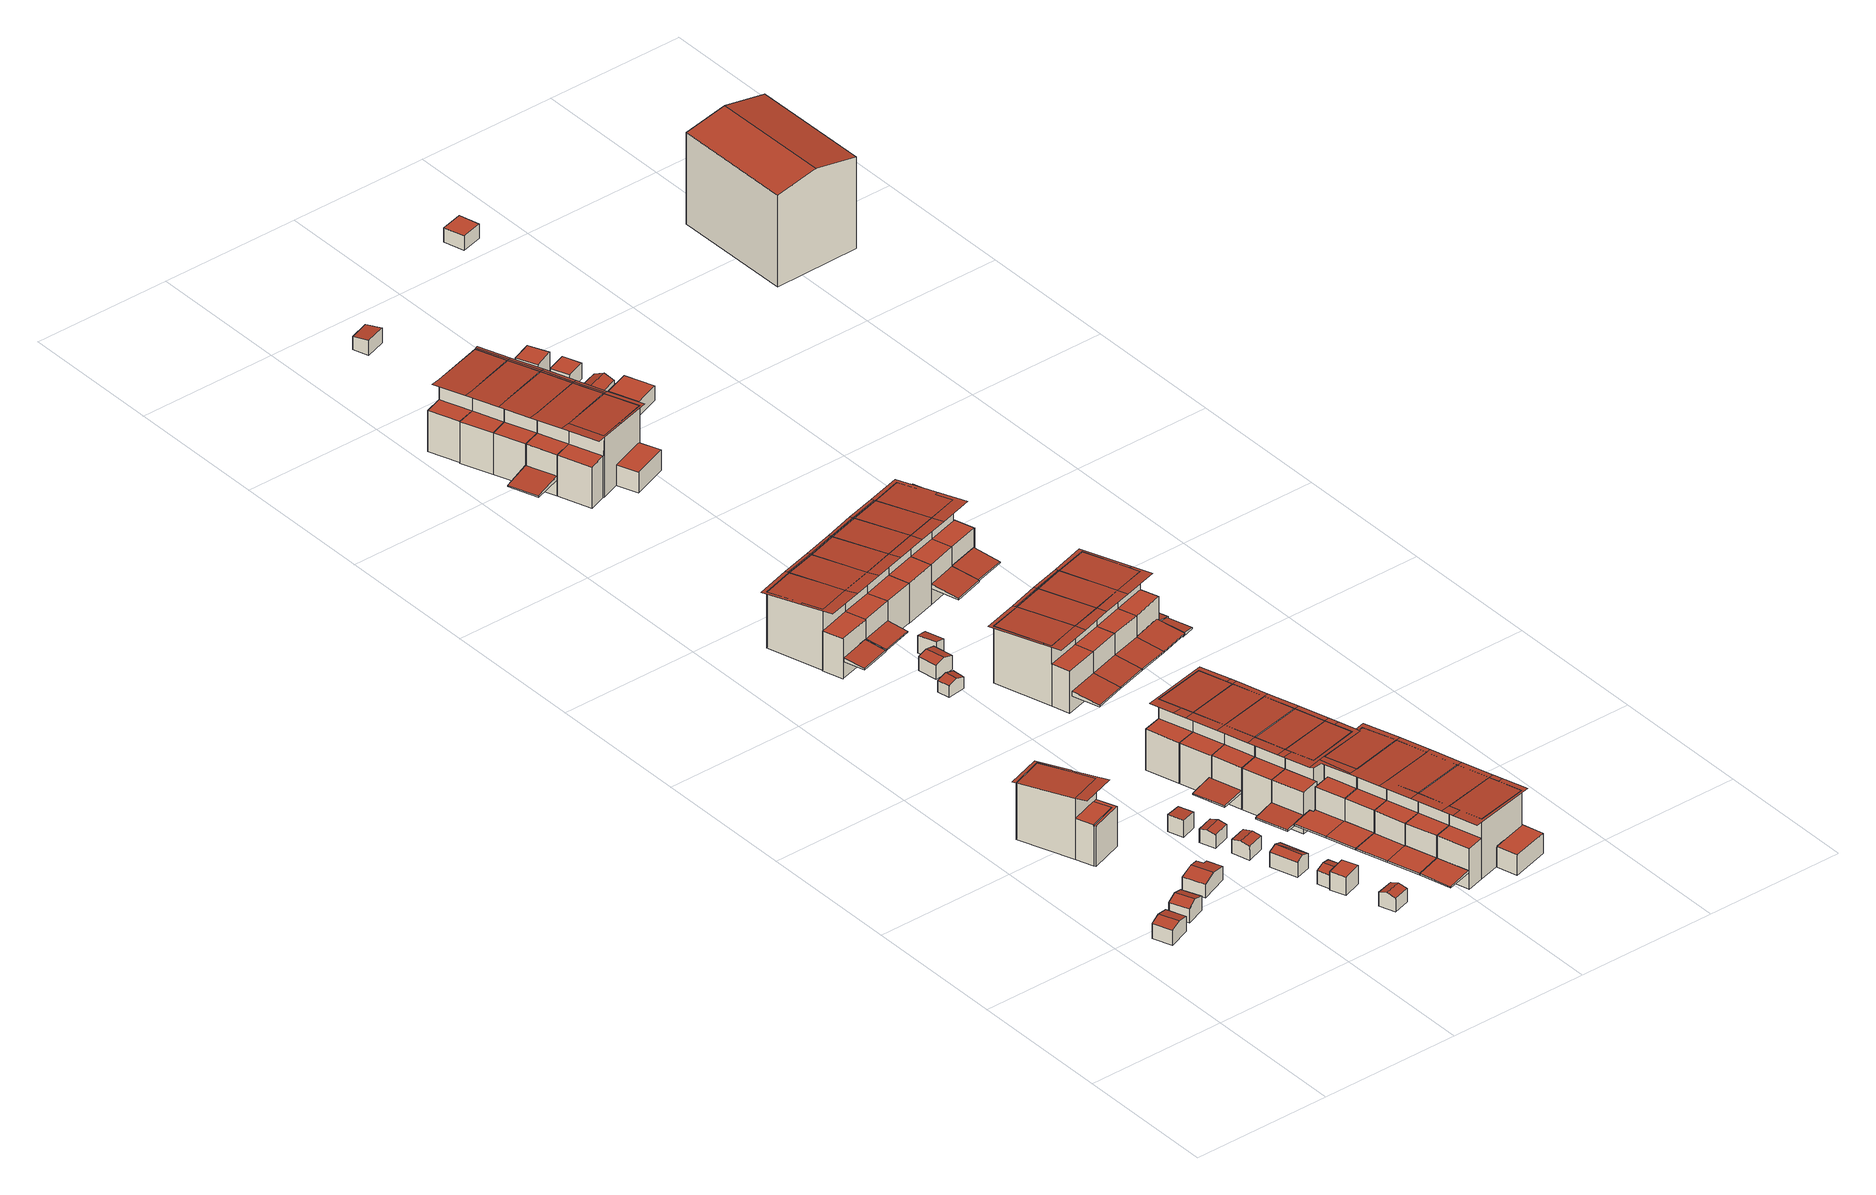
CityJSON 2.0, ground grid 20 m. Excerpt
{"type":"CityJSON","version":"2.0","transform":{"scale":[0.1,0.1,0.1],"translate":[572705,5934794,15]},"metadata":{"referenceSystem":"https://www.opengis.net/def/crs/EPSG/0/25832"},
"CityObjects":{
"building1":{"type":"Building","attributes":{"Grundfläche 2D":"9.859661","Grundhöhe NN":"15.717"},"geometry":[{"type":"Solid","lod":"3","boundaries":[[[[0,1,2,3]],[[4,0,3,5]],[[5,3,2,6,7]],[[4,5,7,8]],[[1,0,4,8,9]],[[2,1,9,6]],[[8,7,6,9]]]],"semantics":{"surfaces":[{"type":"RoofSurface"},{"type":"WallSurface"},{"type":"GroundSurface"}],"values":[[0,0,1,1,1,1,2]]}}]},
"building2":{"type":"Building","attributes":{"Grundfläche 2D":"8.817417","Grundhöhe NN":"15.730"},"geometry":[{"type":"Solid","lod":"3","boundaries":[[[[10,11,12,13]],[[14,10,13,15]],[[15,13,12,16,17]],[[14,15,17,18]],[[11,10,14,18,19]],[[12,11,19,16]],[[17,16,19,18]]]],"semantics":{"surfaces":[{"type":"RoofSurface"},{"type":"WallSurface"},{"type":"GroundSurface"}],"values":[[0,0,1,1,1,1,2]]}}]},
"building3":{"type":"Building","attributes":{"Grundfläche 2D":"54.943143","Grundhöhe NN":"15.955"},"children":["building3-1"],"geometry":[{"type":"Solid","lod":"3","boundaries":[[[[20,21,22,23]],[[24,25,26,27,28,29,30,31]],[[32,33,34,35,36,37]],[[26,38,39,40]],[[26,40,41,22,27]],[[37,36,42,43,27,22,21]],[[38,43,42,39]],[[22,41,44,33,23]],[[23,33,32,20]],[[32,37,21,20]],[[34,33,44,45]],[[35,34,45,46]],[[46,42,36,35]],[[46,45,44,41,40,39,42]],[[38,26,25,24,31,30,29,28,27,43]]]],"semantics":{"surfaces":[{"type":"RoofSurface"},{"type":"WallSurface"},{"type":"GroundSurface"}],"values":[[0,0,0,1,1,1,1,1,1,1,1,1,1,2,0]]}}]},
"building3-1":{"type":"BuildingInstallation","parents":["building3"],"geometry":[{"type":"MultiSurface","lod":"3","boundaries":[[[47,48,49,50]],[[48,47,51,52]],[[49,48,52,53]],[[50,49,53,54]],[[47,50,54,51]],[[52,51,54,53]]],"semantics":{"surfaces":[{"type":"RoofSurface"},{"type":"WallSurface"},{"type":"OuterCeilingSurface"}],"values":[0,1,1,1,1,2]}}]},
"building4":{"type":"Building","attributes":{"Grundfläche 2D":"12.905431","Grundhöhe NN":"15.750"},"geometry":[{"type":"Solid","lod":"3","boundaries":[[[[55,56,57,58]],[[59,60,61,55,58,62]],[[62,58,57,63,64]],[[59,62,64,65]],[[60,59,65,66]],[[61,60,66,67]],[[56,55,61,67,68]],[[57,56,68,63]],[[66,65,64,63,68,67]]]],"semantics":{"surfaces":[{"type":"RoofSurface"},{"type":"WallSurface"},{"type":"GroundSurface"}],"values":[[0,0,1,1,1,1,1,1,2]]}}]},
"building5":{"type":"Building","attributes":{"Grundfläche 2D":"8.515030","Grundhöhe NN":"15.930"},"geometry":[{"type":"Solid","lod":"3","boundaries":[[[[69,70,71,72]],[[73,74,72,71]],[[74,75,69,72]],[[75,76,70,69]],[[76,73,71,70]],[[76,75,74,73]]]],"semantics":{"surfaces":[{"type":"RoofSurface"},{"type":"WallSurface"},{"type":"GroundSurface"}],"values":[[0,1,1,1,1,2]]}}]},
"building6":{"type":"Building","attributes":{"Grundfläche 2D":"5.292830","Grundhöhe NN":"15.845"},"geometry":[{"type":"Solid","lod":"3","boundaries":[[[[77,78,79,80]],[[81,82,80,79]],[[82,83,77,80]],[[83,84,78,77]],[[84,81,79,78]],[[84,83,82,81]]]],"semantics":{"surfaces":[{"type":"RoofSurface"},{"type":"WallSurface"},{"type":"GroundSurface"}],"values":[[0,1,1,1,1,2]]}}]},
"building7":{"type":"Building","attributes":{"Grundfläche 2D":"5.841498","Grundhöhe NN":"15.857"},"geometry":[{"type":"Solid","lod":"3","boundaries":[[[[85,86,87,88]],[[89,86,85,90]],[[88,87,91,92]],[[90,85,88,92,93]],[[89,90,93,94]],[[91,87,86,89,94]],[[93,92,91,94]]]],"semantics":{"surfaces":[{"type":"RoofSurface"},{"type":"WallSurface"},{"type":"GroundSurface"}],"values":[[0,0,1,1,1,1,2]]}}]},
"building8":{"type":"Building","attributes":{"Grundfläche 2D":"6.636100","Grundhöhe NN":"15.854"},"geometry":[{"type":"Solid","lod":"3","boundaries":[[[[95,96,97,98]],[[99,95,98,100]],[[100,98,97,101,102]],[[99,100,102,103]],[[96,95,99,103,104]],[[97,96,104,101]],[[102,101,104,103]]]],"semantics":{"surfaces":[{"type":"RoofSurface"},{"type":"WallSurface"},{"type":"GroundSurface"}],"values":[[0,0,1,1,1,1,2]]}}]},
"building9":{"type":"Building","attributes":{"Grundfläche 2D":"9.356170","Grundhöhe NN":"15.768"},"geometry":[{"type":"Solid","lod":"3","boundaries":[[[[105,106,107]],[[108,109,107,110]],[[105,107,109]],[[110,107,106,111,112]],[[108,110,112,113]],[[105,109,108,113,114]],[[106,105,114,111]],[[112,111,114,113]]]],"semantics":{"surfaces":[{"type":"RoofSurface"},{"type":"WallSurface"},{"type":"GroundSurface"}],"values":[[0,0,0,1,1,1,1,2]]}}]},
"building10":{"type":"Building","attributes":{"Grundfläche 2D":"5.028354","Grundhöhe NN":"15.738"},"geometry":[{"type":"Solid","lod":"3","boundaries":[[[[115,116,117,118]],[[119,116,115,120]],[[118,117,121,122]],[[120,115,118,122,123]],[[119,120,123,124]],[[121,117,116,119,124]],[[122,121,124,123]]]],"semantics":{"surfaces":[{"type":"RoofSurface"},{"type":"WallSurface"},{"type":"GroundSurface"}],"values":[[0,0,1,1,1,1,2]]}}]},
"building11":{"type":"Building","attributes":{"Grundfläche 2D":"6.858903","Grundhöhe NN":"15.735"},"geometry":[{"type":"Solid","lod":"3","boundaries":[[[[125,126,127,128]],[[126,125,129,130]],[[127,126,130,121]],[[131,128,127,121]],[[125,128,131,129]],[[121,130,129,131]]]],"semantics":{"surfaces":[{"type":"RoofSurface"},{"type":"WallSurface"},{"type":"GroundSurface"}],"values":[[0,1,1,1,1,2]]}}]},
"building12":{"type":"Building","attributes":{"Grundfläche 2D":"5.932123","Grundhöhe NN":"15.715"},"geometry":[{"type":"Solid","lod":"3","boundaries":[[[[132,133,134,135]],[[136,132,135,137]],[[137,135,134,138,139]],[[136,137,139,140]],[[133,132,136,140,141]],[[134,133,141,138]],[[139,138,141,140]]]],"semantics":{"surfaces":[{"type":"RoofSurface"},{"type":"WallSurface"},{"type":"GroundSurface"}],"values":[[0,0,1,1,1,1,2]]}}]},
"building13":{"type":"Building","attributes":{"Grundfläche 2D":"54.570971","Grundhöhe NN":"16.388"},"children":["building13-1"],"geometry":[{"type":"Solid","lod":"3","boundaries":[[[[142,143,144,145,146,147]],[[148,149,150,151,152,153,154]],[[149,148,155,156]],[[150,149,156,157,158,159,152,151]],[[153,152,159,160]],[[154,161,155,148]],[[162,143,163,164]],[[162,164,161,154,165]],[[165,154,153,142]],[[142,153,160,163,143]],[[163,160,159,158,157,156,155,161,164]],[[142,147,146,145,144,143,162,165]]]],"semantics":{"surfaces":[{"type":"RoofSurface"},{"type":"WallSurface"},{"type":"GroundSurface"}],"values":[[0,0,1,1,1,1,1,1,1,1,2,0]]}}]},
"building13-1":{"type":"BuildingInstallation","parents":["building13"],"geometry":[{"type":"MultiSurface","lod":"3","boundaries":[[[166,167,168,169]],[[166,170,171,167]],[[168,167,171,172]],[[169,168,172,173]],[[166,169,173,170]],[[171,170,173,172]]],"semantics":{"surfaces":[{"type":"RoofSurface"},{"type":"WallSurface"},{"type":"OuterCeilingSurface"}],"values":[0,1,1,1,1,2]}}]},
"building14":{"type":"Building","attributes":{"Grundfläche 2D":"4.912803","Grundhöhe NN":"16.255"},"geometry":[{"type":"Solid","lod":"3","boundaries":[[[[174,175,176,177]],[[178,175,174,179]],[[177,176,180,181]],[[179,174,177,181,182]],[[178,179,182,183]],[[180,176,175,178,183]],[[182,181,180,183]]]],"semantics":{"surfaces":[{"type":"RoofSurface"},{"type":"WallSurface"},{"type":"GroundSurface"}],"values":[[0,0,1,1,1,1,2]]}}]},
"building15":{"type":"Building","attributes":{"Grundfläche 2D":"51.592673","Grundhöhe NN":"16.396"},"children":["building15-1"],"geometry":[{"type":"Solid","lod":"3","boundaries":[[[[152,184,185,186,153]],[[187,188,144,143,142,147,189,190]],[[152,153,160,159,191,192]],[[191,159,193,194,185,184,152,192]],[[186,185,194,195]],[[143,187,196,163]],[[143,163,160,153,142]],[[142,153,186,190]],[[186,195,196,187,190]],[[195,194,193,159,160,163,196]],[[188,187,143,144]],[[190,189,147,142]]]],"semantics":{"surfaces":[{"type":"RoofSurface"},{"type":"WallSurface"},{"type":"GroundSurface"}],"values":[[0,0,1,1,1,1,1,1,1,2,0,0]]}}]},
"building15-1":{"type":"BuildingInstallation","parents":["building15"],"geometry":[{"type":"MultiSurface","lod":"3","boundaries":[[[197,198,192,199]],[[191,200,199,192]],[[200,201,197,199]],[[201,202,198,197]],[[202,191,192,198]],[[202,201,200,191]]],"semantics":{"surfaces":[{"type":"RoofSurface"},{"type":"WallSurface"},{"type":"OuterCeilingSurface"}],"values":[0,1,1,1,1,2]}}]},
"building16":{"type":"Building","attributes":{"Grundfläche 2D":"12.248535","Grundhöhe NN":"16.250"},"geometry":[{"type":"Solid","lod":"3","boundaries":[[[[203,204,205,206]],[[207,203,206,208]],[[209,210,211,212]],[[208,206,205,213,214]],[[214,215,207,208]],[[203,207,215,216,204]],[[205,204,216,213]],[[217,218,210,209]],[[211,210,218,219]],[[212,211,219,220]],[[209,212,220,217]],[[214,213,216,215]],[[218,217,220,219]]]],"semantics":{"surfaces":[{"type":"RoofSurface"},{"type":"WallSurface"},{"type":"GroundSurface"}],"values":[[0,0,0,1,1,1,1,1,1,1,1,2,2]]}}]},
"building17":{"type":"Building","attributes":{"Grundfläche 2D":"50.549833","Grundhöhe NN":"15.743"},"children":["building17-1"],"geometry":[{"type":"Solid","lod":"3","boundaries":[[[[221,222,223,224,225,226,227,228]],[[229,230,231,232]],[[232,231,233,234,235,236]],[[237,229,232,236,235,234,238,239]],[[229,237,239,238,240,230]],[[225,231,230,228]],[[228,230,240,241,221]],[[224,221,241,242]],[[224,242,233,231,225]],[[242,241,240,238,234,233]],[[222,221,224,223]],[[228,227,226,225]]]],"semantics":{"surfaces":[{"type":"RoofSurface"},{"type":"WallSurface"},{"type":"GroundSurface"}],"values":[[0,0,1,1,1,1,1,1,1,2,0,0]]}}]},
"building17-1":{"type":"BuildingInstallation","parents":["building17"],"geometry":[{"type":"MultiSurface","lod":"3","boundaries":[[[237,236,243,244,245]],[[239,235,246,243,236,237]],[[246,247,244,243]],[[247,248,245,244]],[[248,239,237,245]],[[246,235,239,248,247]]],"semantics":{"surfaces":[{"type":"RoofSurface"},{"type":"WallSurface"},{"type":"OuterCeilingSurface"}],"values":[0,1,1,1,1,2]}}]},
"building18":{"type":"Building","attributes":{"Grundfläche 2D":"47.039321","Grundhöhe NN":"15.711"},"children":["building18-1"],"geometry":[{"type":"Solid","lod":"3","boundaries":[[[[249,250,251,252,253,254]],[[255,256,257,258]],[[258,257,259,260,261,262]],[[261,260,263,264,265,255,258,262]],[[255,265,264,263,266,256]],[[257,256,266,259]],[[267,268,269,270]],[[268,271,250,269]],[[271,259,251,250]],[[259,267,270,251]],[[259,271,268,267]],[[266,263,260,259]],[[249,254,253,252,251,270,269,250]]]],"semantics":{"surfaces":[{"type":"RoofSurface"},{"type":"WallSurface"},{"type":"GroundSurface"}],"values":[[0,0,1,1,1,1,1,1,1,1,2,2,0]]}}]},
"building18-1":{"type":"BuildingInstallation","parents":["building18"],"geometry":[{"type":"MultiSurface","lod":"3","boundaries":[[[265,262,272,273]],[[265,264,261,262]],[[261,274,272,262]],[[273,272,274,275]],[[265,273,275,264]],[[261,264,275,274]]],"semantics":{"surfaces":[{"type":"RoofSurface"},{"type":"WallSurface"},{"type":"OuterCeilingSurface"}],"values":[0,1,1,1,1,2]}}]},
"building19":{"type":"Building","attributes":{"Grundfläche 2D":"50.788872","Grundhöhe NN":"15.725"},"children":["building19-1","building19-2"],"geometry":[{"type":"Solid","lod":"3","boundaries":[[[[276,277,278,279,280,281,282,283]],[[284,285,286,287]],[[287,286,288,289,290,291]],[[290,289,292,293,294,284,287,291]],[[284,294,293,292,295,285]],[[280,286,285,283]],[[283,285,295,296,276]],[[279,276,296,297]],[[279,297,288,286,280]],[[297,296,295,292,289,288]],[[277,276,279,278]],[[283,282,281,280]]]],"semantics":{"surfaces":[{"type":"RoofSurface"},{"type":"WallSurface"},{"type":"GroundSurface"}],"values":[[0,0,1,1,1,1,1,1,1,2,0,0]]}}]},
"building19-1":{"type":"BuildingInstallation","parents":["building19"],"geometry":[{"type":"MultiSurface","lod":"3","boundaries":[[[294,298,299,300]],[[300,299,301,302]],[[302,293,294,300]],[[299,298,303,301]],[[303,293,302,301]]],"semantics":{"surfaces":[{"type":"RoofSurface"},{"type":"WallSurface"},{"type":"OuterCeilingSurface"}],"values":[0,1,1,1,2]}}]},
"building19-2":{"type":"BuildingInstallation","parents":["building19"],"geometry":[{"type":"MultiSurface","lod":"3","boundaries":[[[291,304,298,294]],[[294,293,290,291]],[[290,305,304,291]],[[298,304,305,303]],[[305,290,293,303]]],"semantics":{"surfaces":[{"type":"RoofSurface"},{"type":"WallSurface"},{"type":"OuterCeilingSurface"}],"values":[0,1,1,1,2]}}]},
"building20":{"type":"Building","attributes":{"Grundfläche 2D":"50.689515","Grundhöhe NN":"15.627"},"children":["building20-1","building20-2"],"geometry":[{"type":"Solid","lod":"3","boundaries":[[[[306,307,308,309]],[[310,253,311,312,313,314,315,316,317,318,319,254]],[[309,308,320,321,322,323]],[[322,321,324,325,326,306,309,323]],[[306,326,325,324,327,307]],[[307,314,310,328,320,308]],[[314,307,327,329,315]],[[330,315,329,331]],[[319,330,331,332]],[[254,319,332,333]],[[310,254,333,328]],[[328,333,332,331,329,327,324,321,320]],[[317,316,315,330,319,318]],[[312,311,253,310,314,313]]]],"semantics":{"surfaces":[{"type":"RoofSurface"},{"type":"WallSurface"},{"type":"GroundSurface"}],"values":[[0,0,1,1,1,1,1,1,1,1,1,2,0,0]]}}]},
"building20-1":{"type":"BuildingInstallation","parents":["building20"],"geometry":[{"type":"MultiSurface","lod":"3","boundaries":[[[326,334,304,291]],[[291,304,305,290]],[[290,325,326,291]],[[304,334,335,305]],[[335,325,290,305]]],"semantics":{"surfaces":[{"type":"RoofSurface"},{"type":"WallSurface"},{"type":"OuterCeilingSurface"}],"values":[0,1,1,1,2]}}]},
"building20-2":{"type":"BuildingInstallation","parents":["building20"],"geometry":[{"type":"MultiSurface","lod":"3","boundaries":[[[323,336,337,338,334,326]],[[326,325,322,323]],[[336,323,322,339]],[[337,336,339,340]],[[338,337,340,341]],[[334,338,341,335]],[[341,340,339,322,325,335]]],"semantics":{"surfaces":[{"type":"RoofSurface"},{"type":"WallSurface"},{"type":"OuterCeilingSurface"}],"values":[0,1,1,1,1,1,2]}}]},
"building21":{"type":"Building","attributes":{"Grundfläche 2D":"50.575205","Grundhöhe NN":"15.779"},"children":["building21-1"],"geometry":[{"type":"Solid","lod":"3","boundaries":[[[[342,343,277,276,283,282,344,345]],[[346,347,285,284]],[[284,285,348,349]],[[346,284,349,350,302,300]],[[346,300,302,350,351,347]],[[283,285,347,345]],[[345,347,351,352,342]],[[276,342,352,353]],[[276,353,348,285,283]],[[349,348,353,352,351,350]],[[343,342,276,277]],[[345,344,282,283]]]],"semantics":{"surfaces":[{"type":"RoofSurface"},{"type":"WallSurface"},{"type":"GroundSurface"}],"values":[[0,0,1,1,1,1,1,1,1,2,0,0]]}}]},
"building21-1":{"type":"BuildingInstallation","parents":["building21"],"geometry":[{"type":"MultiSurface","lod":"3","boundaries":[[[299,354,355,300]],[[356,302,300,355]],[[302,301,299,300]],[[301,357,354,299]],[[357,356,355,354]],[[357,301,302,356]]],"semantics":{"surfaces":[{"type":"RoofSurface"},{"type":"WallSurface"},{"type":"OuterCeilingSurface"}],"values":[0,1,1,1,1,2]}}]},
"building22":{"type":"Building","attributes":{"Grundfläche 2D":"49.377890","Grundhöhe NN":"15.736"},"geometry":[{"type":"Solid","lod":"3","boundaries":[[[[250,249,222,221,228,227,252,251]],[[258,257,230,229]],[[228,230,240,259,251]],[[250,251,259,271]],[[221,250,271,241]],[[221,241,240,230,228]],[[240,238,229,230]],[[238,260,258,229]],[[260,259,257,258]],[[259,240,230,257]],[[241,271,259,240]],[[259,260,238,240]],[[249,250,221,222]],[[251,252,227,228]]]],"semantics":{"surfaces":[{"type":"RoofSurface"},{"type":"WallSurface"},{"type":"GroundSurface"}],"values":[[0,0,1,1,1,1,1,1,1,1,2,2,0,0]]}}]},
"building23":{"type":"Building","attributes":{"Grundfläche 2D":"51.561806","Grundhöhe NN":"15.777"},"geometry":[{"type":"Solid","lod":"3","boundaries":[[[[231,358,359,360,232]],[[224,223,361,362,363,364,226,225]],[[365,366,359,358]],[[367,232,360,359,366,368]],[[231,232,367,369]],[[358,231,225,363]],[[225,231,369,370,224]],[[362,224,370,371]],[[362,371,365,358,363]],[[368,366,365,371,370,369,367]],[[223,224,362,361]],[[225,226,364,363]]]],"semantics":{"surfaces":[{"type":"RoofSurface"},{"type":"WallSurface"},{"type":"GroundSurface"}],"values":[[0,0,1,1,1,1,1,1,1,2,0,0]]}}]},
"building24":{"type":"Building","attributes":{"Grundfläche 2D":"55.389262","Grundhöhe NN":"15.774"},"geometry":[{"type":"Solid","lod":"3","boundaries":[[[[372,359,358,373]],[[363,362,361,374,375,364]],[[372,373,376,377]],[[359,372,377,366]],[[366,365,358,359]],[[378,373,358,363]],[[363,358,365,371,362]],[[379,362,371,380]],[[379,380,376,373,378]],[[365,366,377,376]],[[380,371,365,376]],[[363,364,375,374,361,362,379,378]]]],"semantics":{"surfaces":[{"type":"RoofSurface"},{"type":"WallSurface"},{"type":"GroundSurface"}],"values":[[0,0,1,1,1,1,1,1,1,2,2,0]]}}]},
"building25":{"type":"Building","attributes":{"Grundfläche 2D":"51.016563","Grundhöhe NN":"16.460"},"geometry":[{"type":"Solid","lod":"3","boundaries":[[[[381,382,186,185]],[[383,384,188,187,190,189,385,386]],[[387,388,185,186]],[[381,185,388,389]],[[389,390,382,381]],[[187,383,391,392]],[[187,392,387,186,190]],[[186,382,386,190]],[[386,382,390,391,383]],[[392,391,390,389,388,387]],[[384,383,187,188]],[[386,385,189,190]]]],"semantics":{"surfaces":[{"type":"RoofSurface"},{"type":"WallSurface"},{"type":"GroundSurface"}],"values":[[0,0,1,1,1,1,1,1,1,2,0,0]]}}]},
"building26":{"type":"Building","attributes":{"Grundfläche 2D":"55.248563","Grundhöhe NN":"16.159"},"geometry":[{"type":"Solid","lod":"3","boundaries":[[[[393,394,395,396,397,398]],[[399,400,401,402]],[[403,404,405,402,406]],[[406,402,401,393]],[[407,394,393,401,408]],[[403,394,407,404]],[[399,402,405,409]],[[400,399,409,410]],[[408,401,400,410]],[[408,410,409,405,404,407]],[[393,398,397,396,395,394,403,406]]]],"semantics":{"surfaces":[{"type":"RoofSurface"},{"type":"WallSurface"},{"type":"GroundSurface"}],"values":[[0,0,1,1,1,1,1,1,1,2,0]]}}]},
"building27":{"type":"Building","attributes":{"Grundfläche 2D":"69.809914","Grundhöhe NN":"15.794"},"geometry":[{"type":"Solid","lod":"3","boundaries":[[[[343,342,345,344,411,412]],[[346,413,414,415,347]],[[416,417,418,419]],[[347,415,420,345]],[[415,421,422,423,420]],[[422,352,342,423]],[[342,352,351,347,345]],[[351,350,346,347]],[[424,414,413,346,350,425]],[[424,421,415,414]],[[419,418,426,427]],[[416,419,427,428]],[[417,416,428,429]],[[429,422,426,418,417]],[[425,350,351,352,422,421,424]],[[426,422,429,428,427]],[[343,412,411,344,345,420,423,342]]]],"semantics":{"surfaces":[{"type":"RoofSurface"},{"type":"WallSurface"},{"type":"GroundSurface"}],"values":[[0,0,0,1,1,1,1,1,1,1,1,1,1,1,2,2,0]]}}]},
"building28":{"type":"Building","attributes":{"Grundfläche 2D":"48.304683","Grundhöhe NN":"15.659"},"geometry":[{"type":"Solid","lod":"3","boundaries":[[[[279,278,316,315,314,313,281,280]],[[287,286,307,306]],[[314,307,286,280]],[[280,286,288,297,279]],[[315,279,297,430]],[[315,430,431,307,314]],[[306,307,431,432]],[[287,306,432,289]],[[286,287,289,288]],[[430,297,288,289,432,431]],[[278,279,315,316]],[[280,281,313,314]]]],"semantics":{"surfaces":[{"type":"RoofSurface"},{"type":"WallSurface"},{"type":"GroundSurface"}],"values":[[0,0,1,1,1,1,1,1,1,2,0,0]]}}]},
"building29":{"type":"Building","attributes":{"Grundfläche 2D":"51.391074","Grundhöhe NN":"16.203"},"children":["building29-1"],"geometry":[{"type":"Solid","lod":"3","boundaries":[[[[433,434,395,394,393,398,435,436]],[[437,438,401,400]],[[400,401,408,410,439,440]],[[400,440,439,410,441,437]],[[441,442,438,437]],[[394,433,443,407]],[[394,407,408,401,393]],[[393,401,438,436]],[[443,433,436,438,442]],[[441,410,408,407,443,442]],[[434,433,394,395]],[[436,435,398,393]]]],"semantics":{"surfaces":[{"type":"RoofSurface"},{"type":"WallSurface"},{"type":"GroundSurface"}],"values":[[0,0,1,1,1,1,1,1,1,2,0,0]]}}]},
"building29-1":{"type":"BuildingInstallation","parents":["building29"],"geometry":[{"type":"MultiSurface","lod":"3","boundaries":[[[444,440,445,446]],[[447,448,446,445]],[[448,449,444,446]],[[449,439,440,444]],[[439,447,445,440]],[[439,449,448,447]]],"semantics":{"surfaces":[{"type":"RoofSurface"},{"type":"WallSurface"},{"type":"OuterCeilingSurface"}],"values":[0,1,1,1,1,2]}}]},
"building30":{"type":"Building","attributes":{"Grundfläche 2D":"48.613372","Grundhöhe NN":"16.504"},"children":["building30-1"],"geometry":[{"type":"Solid","lod":"3","boundaries":[[[[450,451,452,453,454,455,456,457]],[[458,459,460,461]],[[461,460,462,463,464,465]],[[464,463,466,467,468,458,461,465]],[[458,468,467,466,469,459]],[[454,460,459,457]],[[457,459,469,470,450]],[[453,450,470,471]],[[453,471,462,460,454]],[[471,470,469,466,463,462]],[[451,450,453,452]],[[457,456,455,454]]]],"semantics":{"surfaces":[{"type":"RoofSurface"},{"type":"WallSurface"},{"type":"GroundSurface"}],"values":[[0,0,1,1,1,1,1,1,1,2,0,0]]}}]},
"building30-1":{"type":"BuildingInstallation","parents":["building30"],"geometry":[{"type":"MultiSurface","lod":"3","boundaries":[[[472,473,468,465]],[[467,464,465,468]],[[464,474,472,465]],[[474,475,473,472]],[[475,467,468,473]],[[475,474,464,467]]],"semantics":{"surfaces":[{"type":"RoofSurface"},{"type":"WallSurface"},{"type":"OuterCeilingSurface"}],"values":[0,1,1,1,1,2]}}]},
"building31":{"type":"Building","attributes":{"Grundfläche 2D":"51.679410","Grundhöhe NN":"16.434"},"geometry":[{"type":"Solid","lod":"3","boundaries":[[[[476,477,382,381]],[[478,479,384,383,386,385,480,481]],[[482,483,381,382]],[[476,381,483,484]],[[484,485,477,476]],[[383,478,486,487]],[[383,487,482,382,386]],[[382,477,481,386]],[[477,485,486,478,481]],[[487,486,485,484,483,482]],[[479,478,383,384]],[[481,480,385,386]]]],"semantics":{"surfaces":[{"type":"RoofSurface"},{"type":"WallSurface"},{"type":"GroundSurface"}],"values":[[0,0,1,1,1,1,1,1,1,2,0,0]]}}]},
"building32":{"type":"Building","attributes":{"Grundfläche 2D":"50.997244","Grundhöhe NN":"16.593"},"geometry":[{"type":"Solid","lod":"3","boundaries":[[[[488,489,490,491]],[[492,493,494,495,496,497,498,499]],[[491,490,500,501]],[[488,491,501,502]],[[489,488,502,503]],[[495,490,489,498]],[[498,489,503,504,499]],[[494,499,504,505]],[[494,505,500,490,495]],[[505,504,503,502,501,500]],[[495,498,497,496]],[[494,493,492,499]]]],"semantics":{"surfaces":[{"type":"RoofSurface"},{"type":"WallSurface"},{"type":"GroundSurface"}],"values":[[0,0,1,1,1,1,1,1,1,2,0,0]]}}]},
"building33":{"type":"Building","attributes":{"Grundfläche 2D":"51.746234","Grundhöhe NN":"16.498"},"geometry":[{"type":"Solid","lod":"3","boundaries":[[[[506,507,492,499,498,497,508,509]],[[510,489,488,511,512]],[[498,489,510,509]],[[509,510,513,514,506]],[[499,506,514,515]],[[499,515,516,489,498]],[[488,489,516,517]],[[518,512,511,488,517,519]],[[510,512,518,513]],[[519,517,516,515,514,513,518]],[[507,506,499,492]],[[509,508,497,498]]]],"semantics":{"surfaces":[{"type":"RoofSurface"},{"type":"WallSurface"},{"type":"GroundSurface"}],"values":[[0,0,1,1,1,1,1,1,1,2,0,0]]}}]},
"building34":{"type":"Building","attributes":{"Grundfläche 2D":"50.721116","Grundhöhe NN":"16.479"},"geometry":[{"type":"Solid","lod":"3","boundaries":[[[[452,507,506,509,508,455,454,453]],[[461,460,510,512]],[[509,510,460,454]],[[454,460,462,471,453]],[[506,453,471,514]],[[506,514,513,510,509]],[[512,510,513,518]],[[461,512,518,463]],[[460,461,463,462]],[[514,471,462,463,518,513]],[[509,454,455,508]],[[506,507,452,453]]]],"semantics":{"surfaces":[{"type":"RoofSurface"},{"type":"WallSurface"},{"type":"GroundSurface"}],"values":[[0,0,1,1,1,1,1,1,1,2,0,0]]}}]},
"building35":{"type":"Building","attributes":{"Grundfläche 2D":"71.889694","Grundhöhe NN":"16.499"},"geometry":[{"type":"Solid","lod":"3","boundaries":[[[[451,450,457,456,520,521]],[[522,523,459,458]],[[524,525,526,527]],[[457,459,523,528]],[[528,523,529,530]],[[525,531,532,533,528,530,534,526]],[[450,533,532,470]],[[450,470,469,459,457]],[[458,459,469,466]],[[522,458,466,535]],[[535,529,523,522]],[[536,527,526,534]],[[524,527,536,537]],[[537,531,525,524]],[[530,529,535,466,469,470,532,531,537,536,534]],[[451,521,520,456,457,528,533,450]]]],"semantics":{"surfaces":[{"type":"RoofSurface"},{"type":"WallSurface"},{"type":"GroundSurface"}],"values":[[0,0,0,1,1,1,1,1,1,1,1,1,1,1,2,0]]}}]},
"building36":{"type":"Building","attributes":{"Grundfläche 2D":"52.235564","Grundhöhe NN":"16.235"},"children":["building36-1","building36-2","building36-3"],"geometry":[{"type":"Solid","lod":"3","boundaries":[[[[538,539,438,437]],[[436,435,540,541,542,543,434,433]],[[544,545,546,547]],[[437,438,442,441,548,549]],[[548,441,550,551,552,538,437,549]],[[538,552,551,550,553,539]],[[554,547,546,555,443,433,542,556]],[[443,442,438,436,433]],[[436,438,539,541]],[[556,542,541,539,553]],[[557,544,547,554]],[[545,544,557,558]],[[558,555,546,545]],[[555,558,557,554,556,553,550,441,442,443]],[[436,541,540,435]],[[542,433,434,543]]]],"semantics":{"surfaces":[{"type":"RoofSurface"},{"type":"WallSurface"},{"type":"GroundSurface"}],"values":[[0,0,0,1,1,1,1,1,1,1,1,1,1,2,0,0]]}}]},
"building36-1":{"type":"BuildingInstallation","parents":["building36"],"geometry":[{"type":"MultiSurface","lod":"3","boundaries":[[[559,552,560,561,562]],[[561,560,563,564]],[[565,559,562,561,564,566]],[[565,551,552,559]],[[564,563,551,565,566]]],"semantics":{"surfaces":[{"type":"RoofSurface"},{"type":"WallSurface"},{"type":"OuterCeilingSurface"}],"values":[0,1,1,1,2]}}]},
"building36-2":{"type":"BuildingInstallation","parents":["building36"],"geometry":[{"type":"MultiSurface","lod":"3","boundaries":[[[560,552,549,567]],[[560,567,568,563]],[[552,551,548,549]],[[551,563,568,548]]],"semantics":{"surfaces":[{"type":"RoofSurface"},{"type":"WallSurface"},{"type":"OuterCeilingSurface"}],"values":[0,1,1,2]}}]},
"building36-3":{"type":"BuildingInstallation","parents":["building36"],"geometry":[{"type":"MultiSurface","lod":"3","boundaries":[[[567,549,440,444]],[[444,440,439,449]],[[567,444,449,568]],[[548,439,440,549]],[[548,568,449,439]]],"semantics":{"surfaces":[{"type":"RoofSurface"},{"type":"WallSurface"},{"type":"OuterCeilingSurface"}],"values":[0,1,1,1,2]}}]},
"building37":{"type":"Building","attributes":{"Grundfläche 2D":"50.448987","Grundhöhe NN":"16.396"},"children":["building37-1","building37-2"],"geometry":[{"type":"Solid","lod":"3","boundaries":[[[[569,570,479,478,481,480,571,572]],[[573,574,477,476]],[[476,477,485,484,575,576]],[[575,484,577,578,579,580,573,476,576]],[[573,580,579,578,577,581,574]],[[478,569,582,486]],[[478,486,485,477,481]],[[477,574,572,481]],[[572,574,581,582,569]],[[486,582,581,577,484,485]],[[570,569,478,479]],[[572,571,480,481]]]],"semantics":{"surfaces":[{"type":"RoofSurface"},{"type":"WallSurface"},{"type":"GroundSurface"}],"values":[[0,0,1,1,1,1,1,1,1,2,0,0]]}}]},
"building37-1":{"type":"BuildingInstallation","parents":["building37"],"geometry":[{"type":"MultiSurface","lod":"3","boundaries":[[[580,576,583,584,585]],[[575,586,583,576]],[[584,583,586,587]],[[585,584,587,588,589,580]],[[580,579,575,576]],[[587,586,575,579,588]]],"semantics":{"surfaces":[{"type":"RoofSurface"},{"type":"WallSurface"},{"type":"OuterCeilingSurface"}],"values":[0,1,1,1,1,2]}}]},
"building37-2":{"type":"BuildingInstallation","parents":["building37"],"geometry":[{"type":"MultiSurface","lod":"3","boundaries":[[[580,589,590,591]],[[588,579,578,592]],[[589,588,592,593,590]],[[591,590,593,594]],[[580,591,594,578,579]],[[592,578,594,593]]],"semantics":{"surfaces":[{"type":"RoofSurface"},{"type":"WallSurface"},{"type":"OuterCeilingSurface"}],"values":[0,1,1,1,1,2]}}]},
"building38":{"type":"Building","attributes":{"Grundfläche 2D":"7.004826","Grundhöhe NN":"16.761"},"geometry":[{"type":"Solid","lod":"3","boundaries":[[[[595,596,597,598]],[[599,600,598,597]],[[600,601,595,598]],[[601,602,596,595]],[[602,599,597,596]],[[602,601,600,599]]]],"semantics":{"surfaces":[{"type":"RoofSurface"},{"type":"WallSurface"},{"type":"GroundSurface"}],"values":[[0,1,1,1,1,2]]}}]},
"building39":{"type":"Building","attributes":{"Grundfläche 2D":"69.208131","Grundhöhe NN":"16.005"},"geometry":[{"type":"Solid","lod":"3","boundaries":[[[[574,573,603,604,605,606]],[[572,571,607,608,570,569]],[[609,610,611,612]],[[573,574,613,614]],[[603,573,614,615]],[[604,603,615,616]],[[605,604,616,617]],[[605,617,618,606]],[[569,619,620,621]],[[569,621,613,574,572]],[[572,574,606,622]],[[619,622,606,618,623,611,610,624,620]],[[623,625,612,611]],[[609,612,625,626]],[[626,624,610,609]],[[618,617,616,615,614,613,621,620,624,626,625,623]],[[622,619,569,570,608,607,571,572]]]],"semantics":{"surfaces":[{"type":"RoofSurface"},{"type":"WallSurface"},{"type":"GroundSurface"}],"values":[[0,0,0,1,1,1,1,1,1,1,1,1,1,1,1,2,0]]}}]},
"building40":{"type":"Building","attributes":{"Grundfläche 2D":"76.464106","Grundhöhe NN":"16.266"},"children":["building40-1"],"geometry":[{"type":"Solid","lod":"3","boundaries":[[[[541,540,627,628,629,543,542]],[[538,630,631,539]],[[632,633,634,635]],[[636,637,638,639,640]],[[637,636,641,642]],[[638,637,642,643]],[[643,644,639,638]],[[542,645,646,647]],[[542,647,648,539,541]],[[649,541,539,631,640]],[[640,639,644,650,646,645,649]],[[648,651,538,539]],[[630,538,651,641,636]],[[630,636,640,631]],[[652,653,635,634]],[[653,654,632,635]],[[654,650,633,632]],[[650,652,634,633]],[[648,647,646,650,644,643,642,641,651]],[[650,654,653,652]],[[540,541,649,645,542,543,629,628,627]]]],"semantics":{"surfaces":[{"type":"RoofSurface"},{"type":"WallSurface"},{"type":"GroundSurface"}],"values":[[0,0,0,0,1,1,1,1,1,1,1,1,1,1,1,1,1,1,2,2,0]]}}]},
"building40-1":{"type":"BuildingInstallation","parents":["building40"],"geometry":[{"type":"MultiSurface","lod":"3","boundaries":[[[655,656,657,658]],[[658,657,659,660]],[[660,661,655,658]],[[656,655,661,662]],[[657,656,662,659]],[[660,659,662,661]]],"semantics":{"surfaces":[{"type":"RoofSurface"},{"type":"WallSurface"},{"type":"OuterCeilingSurface"}],"values":[0,1,1,1,1,2]}}]},
"building41":{"type":"Building","attributes":{"Grundfläche 2D":"9.117787","Grundhöhe NN":"16.448"},"geometry":[{"type":"Solid","lod":"3","boundaries":[[[[663,664,665,666]],[[667,668,666,665]],[[668,669,663,666]],[[669,670,664,663]],[[670,667,665,664]],[[670,669,668,667]]]],"semantics":{"surfaces":[{"type":"RoofSurface"},{"type":"WallSurface"},{"type":"GroundSurface"}],"values":[[0,1,1,1,1,2]]}}]},
"building42":{"type":"Building","attributes":{"Grundfläche 2D":"8.427662","Grundhöhe NN":"16.490"},"geometry":[{"type":"Solid","lod":"3","boundaries":[[[[671,672,673,674]],[[675,671,674,676]],[[676,674,673,677,678]],[[675,676,678,679]],[[672,671,675,679,680]],[[673,672,680,677]],[[678,677,680,679]]]],"semantics":{"surfaces":[{"type":"RoofSurface"},{"type":"WallSurface"},{"type":"GroundSurface"}],"values":[[0,0,1,1,1,1,2]]}}]},
"building43":{"type":"Building","attributes":{"Grundfläche 2D":"7.941544","Grundhöhe NN":"16.462"},"geometry":[{"type":"Solid","lod":"3","boundaries":[[[[681,682,683,684]],[[685,686,684,683]],[[686,687,681,684]],[[687,688,682,681]],[[688,685,683,682]],[[688,687,686,685]]]],"semantics":{"surfaces":[{"type":"RoofSurface"},{"type":"WallSurface"},{"type":"GroundSurface"}],"values":[[0,1,1,1,1,2]]}}]},
"building44":{"type":"Building","attributes":{"Grundfläche 2D":"16.079943","Grundhöhe NN":"16.484"},"geometry":[{"type":"Solid","lod":"3","boundaries":[[[[689,690,691,692]],[[693,694,692,691]],[[694,695,689,692]],[[695,696,690,689]],[[696,693,691,690]],[[696,695,694,693]]]],"semantics":{"surfaces":[{"type":"RoofSurface"},{"type":"WallSurface"},{"type":"GroundSurface"}],"values":[[0,1,1,1,1,2]]}}]},
"building45":{"type":"Building","attributes":{"Grundfläche 2D":"15.464915","Grundhöhe NN":"16.005"},"geometry":[{"type":"Solid","lod":"3","boundaries":[[[[697,698,699,700]],[[701,702,700,699]],[[702,703,697,700]],[[703,704,698,697]],[[704,701,699,698]],[[704,703,702,701]]]],"semantics":{"surfaces":[{"type":"RoofSurface"},{"type":"WallSurface"},{"type":"GroundSurface"}],"values":[[0,1,1,1,1,2]]}}]},
"building46":{"type":"Building","attributes":{"Grundfläche 2D":"6.067702","Grundhöhe NN":"15.825"},"geometry":[{"type":"Solid","lod":"3","boundaries":[[[[705,706,707,708]],[[709,710,708,707]],[[710,711,705,708]],[[711,712,706,705]],[[712,709,707,706]],[[712,711,710,709]]]],"semantics":{"surfaces":[{"type":"RoofSurface"},{"type":"WallSurface"},{"type":"GroundSurface"}],"values":[[0,1,1,1,1,2]]}}]},
"building47":{"type":"Building","attributes":{"Grundfläche 2D":"9.435165","Grundhöhe NN":"17.163"},"geometry":[{"type":"Solid","lod":"3","boundaries":[[[[713,714,715,716]],[[717,718,716,715]],[[718,719,713,716]],[[719,720,714,713]],[[720,717,715,714]],[[720,719,718,717]]]],"semantics":{"surfaces":[{"type":"RoofSurface"},{"type":"WallSurface"},{"type":"GroundSurface"}],"values":[[0,1,1,1,1,2]]}}]},
"building48":{"type":"Building","attributes":{"Grundfläche 2D":"212.282142","Grundhöhe NN":"16.534"},"children":["building48-1"],"geometry":[{"type":"Solid","lod":"3","boundaries":[[[[721,722,723,724]],[[723,725,726,724]],[[721,727,728,722]],[[725,723,722,728,729]],[[726,725,729,730]],[[727,721,724,726,730]],[[728,727,730,729]]]],"semantics":{"surfaces":[{"type":"RoofSurface"},{"type":"WallSurface"},{"type":"GroundSurface"}],"values":[[0,0,1,1,1,1,2]]}}]},
"building48-1":{"type":"BuildingInstallation","parents":["building48"],"geometry":[{"type":"MultiSurface","lod":"3","boundaries":[[[731,732,733,734]],[[735,736,734,733]],[[736,737,731,734]],[[737,738,732,731]],[[738,735,733,732]],[[738,737,736,735]]],"semantics":{"surfaces":[{"type":"RoofSurface"},{"type":"WallSurface"},{"type":"OuterCeilingSurface"}],"values":[0,1,1,1,1,2]}}]}
},
"vertices":[
[62,193,33],[48,187,29],[58,160,29],[73,165,33],[79,199,29],[89,172,29],[58,160,7],[89,172,7],[79,199,7],[48,187,7],
[106,215,33],[92,209,28],[103,183,28],[117,189,33],[120,221,28],[131,194,28],[103,183,7],[131,194,7],[120,221,7],[92,209,7],
[127,360,70],[118,384,70],[78,370,70],[87,345,70],[97,470,92],[48,453,92],[50,447,93],[78,370,100],[84,354,102],[133,371,102],[115,419,97],[114,422,97],[127,360,69],[87,345,69],[88,342,69],[134,358,69],[124,386,69],[118,384,69],[96,464,93],[96,464,10],[50,447,10],[78,370,10],[124,386,10],[124,386,100],[87,345,10],[88,342,10],[134,358,10],
[113,418,37],[129,374,37],[156,385,37],[141,428,37],[113,418,35],[129,374,35],[156,385,35],[141,428,35],
[158,247,33],[138,240,28],[150,210,28],[169,218,33],[182,247,28],[175,244,30],[171,253,30],[190,226,28],[150,210,8],[190,226,8],[182,247,8],[175,244,8],[171,253,8],[138,240,8],
[117,470,37],[99,464,37],[114,422,37],[132,429,37],[114,422,9],[132,429,9],[117,470,9],[99,464,9],
[225,353,31],[203,346,33],[210,324,33],[232,332,31],[210,324,8],[232,332,8],[225,353,8],[203,346,8],
[220,292,32],[244,300,32],[240,311,29],[217,303,29],[248,289,29],[224,281,29],[240,311,9],[217,303,9],[224,281,9],[248,289,9],
[261,256,32],[257,269,29],[233,261,29],[237,249,32],[265,244,29],[240,236,29],[233,261,9],[240,236,9],[265,244,9],[257,269,9],
[285,179,30],[273,218,30],[263,215,34],[263,173,30],[274,176,34],[251,211,30],[273,218,8],[251,211,8],[263,173,8],[285,179,8],
[286,152,31],[292,134,31],[304,139,27],[298,157,27],[279,130,27],[273,148,27],[304,139,7],[298,157,7],[273,148,7],[279,130,7],
[285,107,34],[312,117,34],[304,139,34],[277,129,34],[285,107,7],[312,117,7],[277,129,7],
[329,62,31],[326,73,27],[302,66,27],[306,55,31],[333,50,27],[309,43,27],[302,66,7],[309,43,7],[333,50,7],[326,73,7],
[136,876,104],[113,955,97],[112,961,96],[62,946,96],[91,845,106],[141,859,106],[89,862,73],[97,833,73],[98,834,73],[142,846,73],[144,847,73],[136,876,73],[90,862,73],[89,862,14],[97,833,14],[98,834,14],[142,846,14],[144,847,14],[136,876,14],[90,862,14],[67,941,97],[113,955,14],[67,941,14],[90,862,104],
[142,846,45],[98,834,45],[107,804,41],[150,817,41],[142,846,39],[98,834,39],[107,804,39],[150,817,39],
[183,743,34],[185,725,34],[198,727,30],[196,745,30],[172,723,30],[169,741,30],[198,727,13],[196,745,13],[169,741,13],[172,723,13],
[188,860,73],[189,860,73],[180,888,73],[158,967,97],[156,973,96],[185,872,106],[180,888,104],[144,847,39],[144,847,45],[188,860,14],[189,860,14],[180,888,14],[158,967,14],
[196,831,41],[188,860,45],[153,818,41],[153,818,39],[196,831,39],[188,860,39],
[194,793,37],[180,791,33],[185,763,33],[199,765,37],[208,796,33],[213,767,33],[201,818,40],[209,793,40],[224,797,36],[217,823,36],[185,763,12],[213,767,12],[208,796,12],[180,791,12],[201,818,14],[209,793,14],[224,797,14],[217,823,14],
[410,357,90],[418,359,89],[405,402,89],[398,400,90],[317,377,97],[302,373,98],[314,329,98],[329,334,97],[302,326,68],[329,334,68],[317,377,68],[290,369,68],[317,377,7],[290,369,7],[290,369,31],[290,369,35],[302,326,35],[302,326,7],[302,326,31],[329,334,7],[410,357,7],[398,400,7],
[289,372,35],[254,361,33],[267,316,33],[289,372,31],[254,361,31],[267,316,31],
[430,317,89],[422,314,90],[341,291,97],[326,287,98],[339,242,98],[443,272,89],[327,239,68],[354,247,68],[341,291,68],[314,284,68],[341,291,7],[314,284,7],[314,284,30],[314,284,35],[327,239,7],[327,239,30],[327,239,35],[354,247,7],[353,252,7],[433,276,7],[433,276,90],[353,252,97],[422,314,7],
[282,275,32],[295,230,32],[282,275,30],[295,230,30],
[487,142,90],[495,144,89],[483,189,89],[475,186,90],[394,163,97],[379,159,98],[392,115,98],[407,119,97],[381,112,68],[407,119,68],[394,163,68],[369,156,68],[394,163,7],[369,156,7],[369,156,32],[369,156,35],[381,112,7],[381,112,32],[381,112,35],[407,119,7],[487,142,7],[475,186,7],
[345,102,34],[358,57,34],[394,68,35],[358,57,32],[394,68,32],[345,102,32],
[332,146,34],[332,146,32],
[357,198,68],[382,205,68],[370,246,68],[345,239,68],[369,251,96],[341,237,99],[356,241,97],[367,201,98],[382,205,97],[463,229,90],[471,231,89],[456,283,88],[441,278,89],[442,274,89],[370,246,6],[345,239,6],[345,239,32],[345,239,35],[357,198,6],[357,198,32],[357,198,35],[382,205,6],[369,251,6],[463,229,6],[449,276,89],[449,276,6],[442,274,6],[443,272,6],
[320,188,34],[320,188,32],
[341,237,35],[339,242,35],[307,233,34],[341,237,32],[339,242,32],[307,233,32],
[500,98,90],[508,100,89],[404,71,98],[419,75,97],[394,68,68],[419,75,68],[407,119,8],[381,112,8],[394,68,8],[419,75,8],[500,98,8],[487,142,8],
[370,12,34],[407,23,35],[407,23,32],[370,12,32],
[304,421,68],[277,414,68],[289,372,68],[393,447,89],[385,444,90],[304,421,97],[289,417,98],[304,421,8],[277,414,8],[290,369,8],[289,372,8],[317,377,8],[398,400,8],[385,444,8],
[264,462,68],[290,469,68],[378,498,89],[275,468,98],[290,469,8],[264,462,8],[290,469,97],[371,492,90],[371,492,8],
[232,872,73],[224,901,73],[201,980,97],[200,986,96],[229,884,106],[224,901,104],[180,888,15],[189,860,15],[232,872,15],[224,901,15],[201,980,15],[158,967,15],
[305,646,101],[281,727,96],[279,733,95],[229,718,95],[259,616,102],[309,631,102],[264,606,74],[312,620,74],[305,646,74],[257,632,74],[234,714,96],[234,714,12],[257,632,12],[257,632,101],[281,727,12],[305,646,12],[264,606,12],[312,620,12],
[418,21,98],[522,51,89],[407,23,68],[407,22,68],[432,29,68],[523,23,38],[515,53,38],[462,37,38],[470,8,38],[432,29,97],[432,29,8],[513,52,8],[513,52,90],[407,22,8],[407,23,8],[462,37,8],[470,8,8],[523,23,8],[515,53,8],
[463,229,7],[382,205,7],[357,198,7],
[325,740,96],[323,746,95],[353,644,102],[349,658,101],[356,633,74],[349,658,74],[312,620,36],[312,620,43],[356,633,12],[349,658,12],[325,740,12],
[323,581,38],[268,607,43],[279,568,38],[268,607,36],[279,568,36],[323,581,36],
[176,1383,99],[183,1385,98],[168,1426,98],[161,1424,99],[82,1395,106],[67,1390,108],[82,1349,108],[97,1354,106],[72,1345,76],[97,1354,76],[82,1395,76],[57,1386,76],[82,1395,15],[57,1386,15],[57,1386,39],[57,1386,45],[72,1345,15],[72,1345,39],[72,1345,45],[97,1354,15],[176,1383,15],[161,1424,15],
[17,1372,41],[32,1331,41],[17,1372,39],[32,1331,39],
[277,885,73],[269,914,73],[246,993,97],[244,999,96],[273,897,106],[269,914,104],[224,901,14],[232,872,14],[277,885,14],[269,914,14],[246,993,14],[201,980,14],
[25,1473,76],[51,1481,76],[35,1524,76],[10,1515,76],[137,1513,98],[121,1556,98],[115,1553,99],[35,1524,106],[20,1519,108],[36,1476,108],[51,1481,106],[130,1510,99],[35,1524,16],[10,1515,16],[25,1473,16],[51,1481,16],[130,1510,16],[115,1553,16],
[146,1467,99],[153,1469,98],[52,1432,108],[66,1438,106],[66,1438,76],[25,1472,76],[41,1429,76],[66,1438,15],[146,1467,15],[130,1510,15],[51,1481,15],[25,1473,15],[41,1429,15],[25,1472,15],
[100,1299,108],[201,1336,98],[88,1298,76],[113,1308,76],[203,1307,45],[192,1336,45],[141,1317,45],[152,1288,45],[114,1307,106],[113,1308,15],[114,1307,15],[192,1336,15],[193,1336,15],[193,1336,99],[141,1317,15],[88,1298,15],[152,1288,15],[203,1307,15],
[400,645,74],[392,671,74],[396,656,102],[392,671,101],[368,753,96],[367,758,95],[355,759,38],[341,754,38],[343,745,38],[358,750,38],[356,633,36],[356,633,43],[400,645,12],[400,645,36],[400,645,43],[392,671,12],[358,750,12],[343,745,12],[368,753,12],[355,759,12],[341,754,12],
[442,658,43],[411,606,38],[454,619,38],[453,621,39],[411,606,36],[454,619,36],[442,658,36],[453,621,36],
[367,594,38],[367,594,36],
[289,1005,97],[287,1011,96],[317,909,106],[312,926,104],[320,898,73],[312,926,73],[277,885,38],[277,885,45],[320,898,14],[320,898,37],[320,898,38],[320,898,45],[312,926,14],[289,1005,14],
[288,846,40],[331,859,40],[330,861,41],[288,846,38],[331,859,38],[330,861,38],[330,861,39],
[376,874,39],[365,911,45],[330,861,37],[376,874,37],[365,911,37],
[73,1734,37],[80,1712,40],[109,1722,40],[101,1744,37],[109,1722,18],[101,1744,18],[73,1734,18],[80,1712,18],
[365,911,73],[366,911,73],[358,939,73],[356,939,73],[365,923,106],[336,1025,96],[364,1025,45],[334,1017,45],[349,965,45],[379,974,45],[312,926,10],[320,898,10],[365,911,10],[366,911,10],[358,939,10],[356,939,10],[333,1018,97],[333,1018,10],[289,1005,10],[356,939,104],[349,965,10],[334,1017,10],[379,974,10],[364,1025,10],
[446,670,102],[433,714,99],[416,773,95],[446,659,74],[438,684,74],[445,774,40],[415,765,40],[430,713,40],[460,722,40],[446,659,38],[465,664,33],[457,691,33],[438,686,38],[438,684,38],[446,659,13],[465,664,13],[457,691,13],[438,686,13],[415,766,96],[415,766,13],[368,753,13],[392,671,13],[438,684,101],[415,765,13],[400,645,13],[430,713,13],[460,722,13],[445,774,13],
[462,663,34],[442,658,37],[453,621,37],[472,627,34],[453,621,32],[472,627,32],[462,663,32],[442,658,32],
[233,1555,40],[221,1583,40],[193,1572,40],[205,1543,40],[193,1572,14],[205,1543,14],[233,1555,14],[221,1583,14],
[257,1481,39],[252,1494,33],[224,1484,33],[229,1471,39],[262,1468,33],[235,1457,33],[224,1484,15],[235,1457,15],[262,1468,15],[252,1494,15],
[250,1515,38],[241,1541,38],[214,1531,38],[223,1505,38],[214,1531,15],[223,1505,15],[250,1515,15],[241,1541,15],
[289,1424,37],[274,1464,37],[239,1451,37],[254,1411,37],[239,1451,15],[254,1411,15],[289,1424,15],[274,1464,15],
[400,1070,36],[364,1059,36],[376,1020,36],[412,1030,36],[376,1020,10],[412,1030,10],[400,1070,10],[364,1059,10],
[470,828,28],[451,822,28],[461,792,28],[479,798,28],[461,792,8],[479,798,8],[470,828,8],[451,822,8],
[304,1804,43],[334,1812,43],[327,1841,43],[296,1833,43],[327,1841,22],[296,1833,22],[304,1804,22],[334,1812,22],
[678,1515,150],[676,1686,150],[613,1685,162],[615,1514,162],[552,1684,150],[554,1513,150],[678,1515,15],[676,1686,15],[552,1684,15],[554,1513,15],
[682,1611,53],[677,1611,53],[677,1587,53],[682,1587,53],[677,1587,51],[682,1587,51],[682,1611,51],[677,1611,51]
]}
